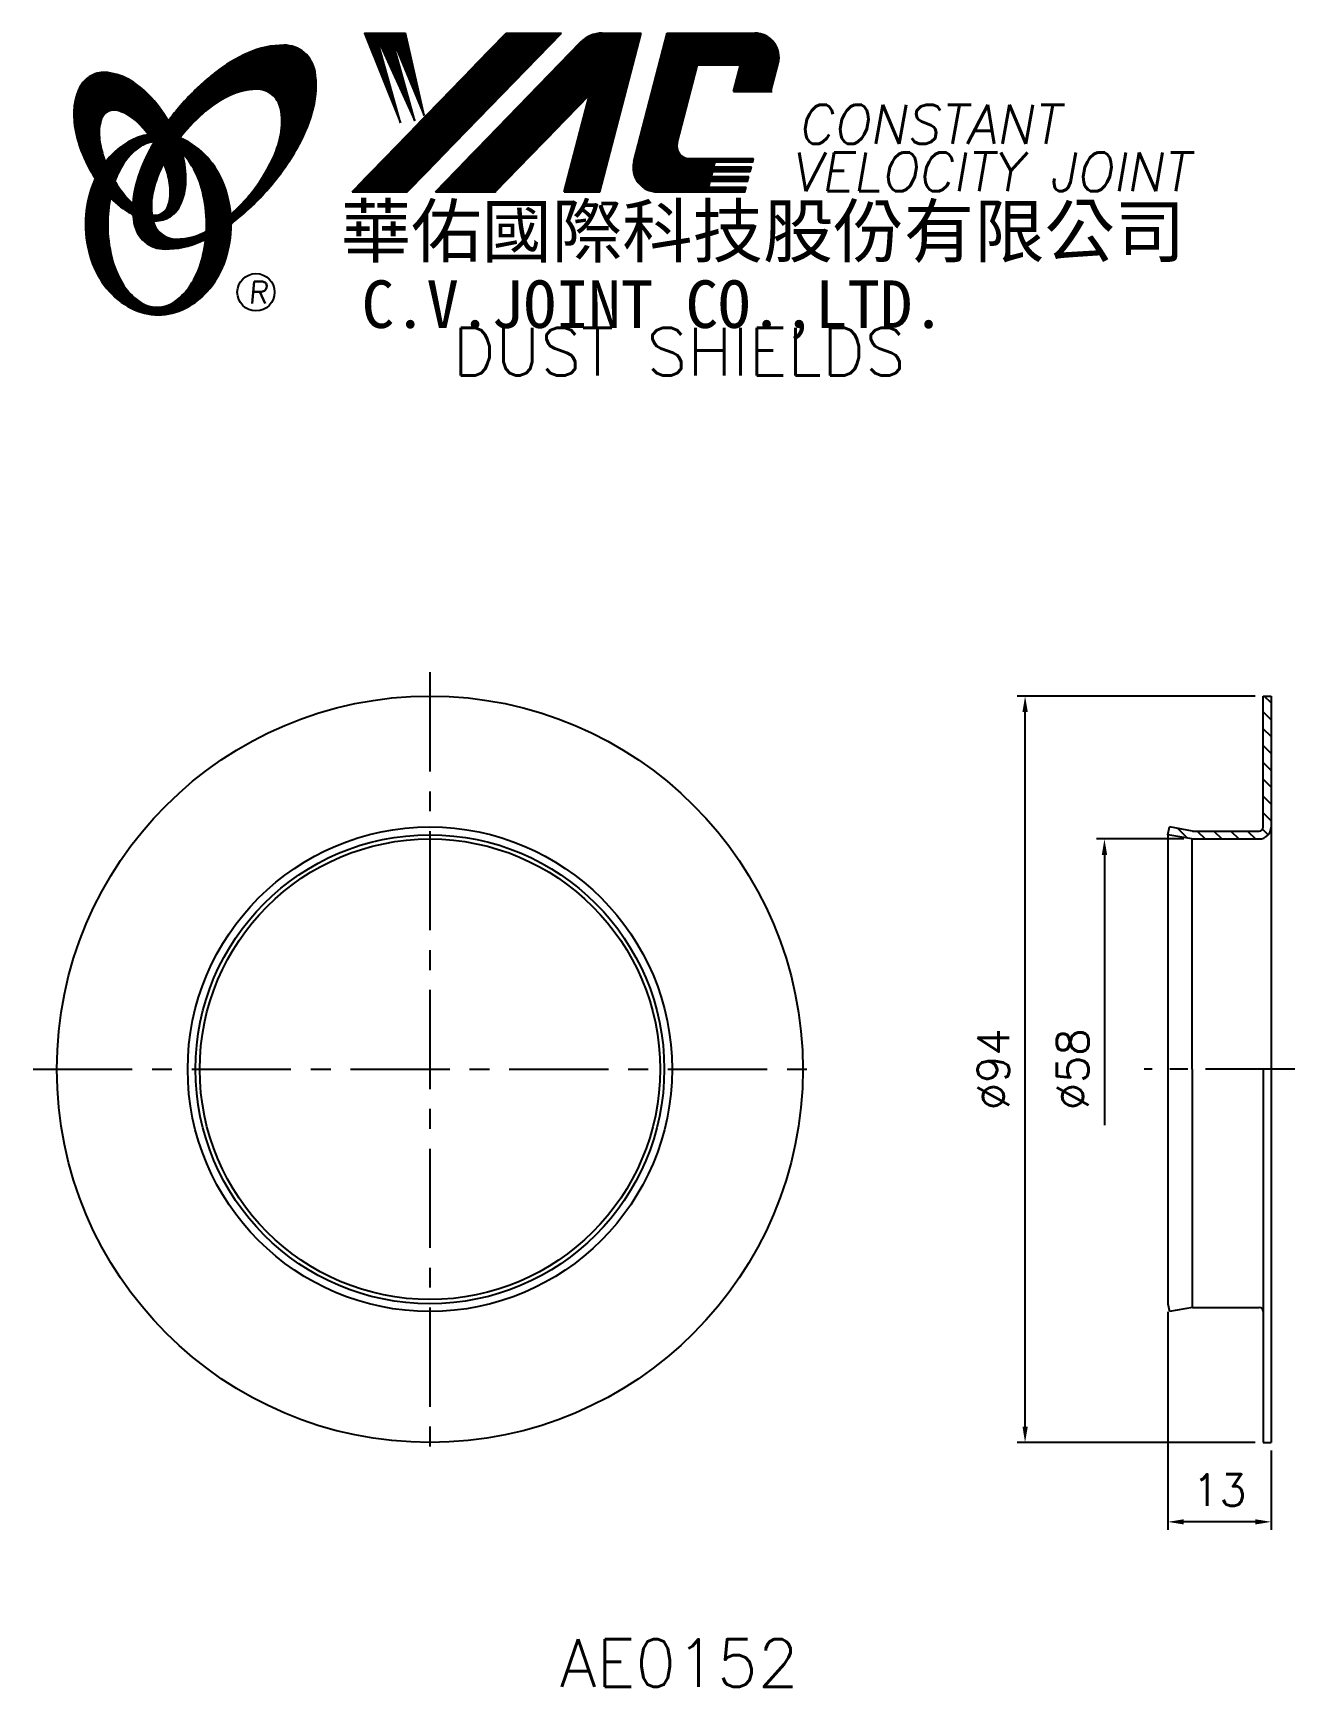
# Model space of a CAD drawing. Extents: x 94 to 253, y 2 to 210.
import ezdxf
from ezdxf.enums import TextEntityAlignment as Align

# ---------------------------------------------------------------- set-up
doc = ezdxf.new("R2010")
doc.units = 0
doc.header["$LTSCALE"] = 10
doc.header["$MEASUREMENT"] = 0
doc.linetypes.add('CENTER', pattern=[2, 1.25, -0.25, 0.25, -0.25])
doc.layers.get('0').update_dxf_attribs({"linetype": 'CONTINUOUS'})
doc.layers.get('DEFPOINTS').update_dxf_attribs({"linetype": 'CONTINUOUS'})
doc.layers.add('4', color=4, linetype='CONTINUOUS')
doc.styles.add('CHINA', font='KAIU.TTF')
doc.styles.add('ITALICC', font='simplex.shx')
doc.dimstyles.new('STANDARD$0', dxfattribs={"dimtxt": 4, "dimasz": 2, "dimexe": 1, "dimexo": 1, "dimgap": 2, "dimtad": 1, "dimdec": 4, "dimzin": 10, "dimtxsty": 'ITALICC', "dimcen": 2, "dimclrd": 5, "dimclre": 5, "dimclrt": 18, "dimaunit": 1, "dimazin": 3, "dimtp": 0.1, "dimtfac": 0.7, "dimtdec": 4, "dimtmove": 0, "dimatfit": 3, "dimtolj": 1, "dimtzin": 10})
pattern_1 = [(45, (168.601016, -33.542491), (-0.00727476112, 0.00727476112), [])]
pattern_2 = [(45, (0.01047, 2.761919), (-0.00883883476, 0.00883883476), [])]

# ---------------------------------------------------------------- blocks, each defined once
blk = doc.blocks.new('*D14')
at = {"color": 5, "linetype": 'BYBLOCK'}
for p, q in [((247.9, 126.7), (217.9, 126.7)), ((218.9, 34.7), (218.9, 124.7)), ((247.9, 32.7), (217.9, 32.7))]:
    blk.add_line(p, q, dxfattribs=at)
for points in [[(218.57, 124.7), (219.24, 124.7), (218.9, 126.7)], [(218.57, 34.7), (219.24, 34.7), (218.9, 32.7)]]:
    blk.add_solid(points, dxfattribs=at)
at = {"layer": 'DEFPOINTS', "color": 0, "linetype": 'BYBLOCK'}
for p in [(218.9, 126.7), (248.9, 126.7), (248.9, 32.7)]:
    blk.add_point(p, dxfattribs=at)
at = {"color": 18, "linetype": 'BYBLOCK', "insert": (214.9, 79.7), "char_height": 4, "attachment_point": 5, "rotation": 90, "style": 'ITALICC'}
blk.add_mtext('\\A1;∅94', dxfattribs=at)
blk = doc.blocks.new('*D15')
at = {"color": 5, "linetype": 'BYBLOCK'}
for p, q in [((238.9, 108.7), (227.9, 108.7)), ((228.9, 106.7), (228.9, 72.65))]:
    blk.add_line(p, q, dxfattribs=at)
blk.add_solid([(228.57, 106.7), (229.24, 106.7), (228.9, 108.7)], dxfattribs=at)
at = {"layer": 'DEFPOINTS', "color": 0, "linetype": 'BYBLOCK'}
for p in [(228.9, 108.7), (239.9, 108.7), (236.9, 50.7)]:
    blk.add_point(p, dxfattribs=at)
at = {"color": 18, "linetype": 'BYBLOCK', "insert": (224.9, 79.7), "char_height": 4, "attachment_point": 5, "rotation": 90, "style": 'ITALICC'}
blk.add_mtext('\\A1;∅58', dxfattribs=at)
blk = doc.blocks.new('*D16')
at = {"color": 5, "linetype": 'BYBLOCK'}
for p, q in [((236.9, 49.17), (236.9, 21.7)), ((249.9, 31.7), (249.9, 21.7)), ((247.9, 22.7), (238.9, 22.7))]:
    blk.add_line(p, q, dxfattribs=at)
for points in [[(238.9, 23.03), (238.9, 22.37), (236.9, 22.7)], [(247.9, 23.03), (247.9, 22.37), (249.9, 22.7)]]:
    blk.add_solid(points, dxfattribs=at)
at = {"layer": 'DEFPOINTS', "color": 0, "linetype": 'BYBLOCK'}
for p in [(236.9, 50.17), (249.9, 32.7), (236.9, 22.7)]:
    blk.add_point(p, dxfattribs=at)
at = {"color": 18, "linetype": 'BYBLOCK', "insert": (243.4, 26.7), "char_height": 4, "attachment_point": 5, "style": 'ITALICC'}
blk.add_mtext('\\A1;13', dxfattribs=at)

msp = doc.modelspace()

# ---------------------------------------------------------------- hatches: boundary and pattern name
at = {"layer": '4', "linetype": 'CONTINUOUS'}
h = msp.add_hatch(dxfattribs=at)
h.set_pattern_fill('ANSI31', color=5, scale=0.082305, style=0)
h.set_pattern_definition([(45, (0.01047, 2.761919), (-0.00727476112, 0.00727476112), [])])
h.paths.add_polyline_path([(122.04594, 203.13042, -0.172879177), (123.98742, 202.47186, -0.172879177), (125.07471, 200.73381, -0.104527385), (125.10249, 197.40561, -0.065680101), (123.93295, 194.00366, -0.051823203), (121.49254, 190.16127, -0.044272532), (118.81757, 187.33493, -0.020203161), (118.87115, 186.19702, 0.006517006), (119.2757, 186.50909, 0.049863361), (123.82913, 190.92215, 0.049863361), (127.41876, 196.14932, 0.063682799), (129.23981, 200.77667, 0.103597411), (129.42911, 205.36064, 0.177892575), (128.0805, 207.73091, 0.177892575), (125.51811, 208.66424, 0.103597411), (121.03031, 207.7112, 0.063682799), (116.77256, 205.14212, 0.049863361), (112.21914, 200.72906, 0.016070017), (110.94844, 199.12275, -0.007061632), (111.19572, 198.68572, -0.031648676), (112.14831, 196.64914, -0.008069351), (112.58022, 197.21345, -0.051823203), (115.75859, 200.47191, -0.065680101), (118.80052, 202.39226, -0.104527385)])
h.paths.add_polyline_path([(108.97027, 189.96911, -0.065680101), (110.1398, 193.37106, -0.006063428), (110.38374, 193.84608, 0.027613469), (109.65691, 195.43415, 0.017011252), (109.12349, 196.36912, 0.007829282), (108.6295, 195.50189, 0.063682799), (106.80846, 190.87455, 0.103597411), (106.61916, 186.29058, 0.177892575), (107.96777, 183.9203, 0.177892575), (110.53016, 182.98697, 0.103597411), (115.01796, 183.94002, 0.008811776), (115.64493, 184.23009, 0.013922709), (115.72225, 185.1999, -0.009086703), (115.27224, 184.98246, -0.104527385), (112.02682, 184.2443, -0.172879177), (110.08534, 184.90286, -0.172879177), (108.99805, 186.64091, -0.104527385)])
h = msp.add_hatch(dxfattribs=at)
h.set_pattern_fill('ANSI31', color=5, scale=0.1, style=0)
h.set_pattern_definition(pattern_2)
h.paths.add_polyline_path([(160.46918, 210.1929), (153.51187, 210.1929), (134.09526, 190.18914), (141.05257, 190.18914)])
h.paths.add_polyline_path([(164.01607, 202.42733), (160.83569, 190.18914), (165.31668, 190.18914), (170.51511, 210.1929), (165.61839, 210.1929, 0.202785967), (162.88431, 209.03648), (144.59018, 190.18914), (152.1371, 190.18914)])
h.paths.add_polyline_path([(177.64317, 206.19448), (183.03689, 206.19448), (182.16787, 202.85047), (186.88469, 202.85047), (187.80141, 206.37803, 0.490800957), (184.85121, 210.1929), (173.8169, 210.1929), (169.60984, 194.00401, 0.490800957), (172.56004, 190.18914), (183.59436, 190.18914), (183.7488, 190.78345), (179.03198, 190.78345), (179.22535, 191.52754), (183.94217, 191.52754), (184.10073, 192.13768), (179.38391, 192.13768), (179.54515, 192.75815), (184.26197, 192.75815), (184.41815, 193.35914), (179.70133, 193.35914), (179.85814, 193.96251), (184.57496, 193.96251), (184.69169, 194.41171), (176.55194, 194.41171, -0.490800957), (175.07684, 196.31914)])
h = msp.add_hatch(dxfattribs=at)
h.set_pattern_fill('ANSI31', color=1, scale=0.1, style=0)
h.set_pattern_definition(pattern_2)
h.paths.add_polyline_path([(140.82724, 210.1929), (135.64991, 210.1929), (140.22067, 198.88916), (137.15474, 209.84714), (141.98948, 199.12482), (139.04147, 209.84714), (143.16869, 199.83179)])
h = msp.add_hatch(dxfattribs=at)
h.set_pattern_fill('ANSI31', color=3, scale=0.082305, style=0)
h.set_pattern_definition(pattern_1)
h.paths.add_polyline_path([(106.24944, 204.18126, 0.106488277), (103.30756, 205.21983, 0.158297415), (101.21736, 204.82479, 0.158297415), (99.75803, 203.2771, 0.106488277), (99.04721, 200.23933, 0.071723199), (99.46526, 196.92638, 0.058080454), (101.01024, 193.11099, 0.058080454), (103.39129, 189.7532, 0.071723199), (105.95653, 187.61545, 0.020895977), (106.49672, 187.31346, -0.030777155), (106.48081, 188.68968, -0.042059526), (105.38445, 189.85244, -0.04691039), (103.76529, 192.33359, -0.04691039), (102.63701, 195.07307, -0.060581117), (102.23491, 197.33514, -0.10187153), (102.54653, 199.42334, -0.185892489), (103.32662, 200.31498, -0.185892489), (104.50326, 200.4531, -0.10187153), (106.40091, 199.52757, -0.060581117), (108.03774, 197.91529, -0.04691039), (109.65691, 195.43415, -0.04691039), (110.78519, 192.69466, -0.060581117), (111.18729, 190.43259, -0.10187153), (110.87567, 188.34439, -0.185892489), (110.09558, 187.45275, -0.185892489), (108.91894, 187.31463, -0.002013383), (108.87814, 187.32525, 0.021593804), (108.99805, 186.64091, 0.006477741), (109.01605, 186.56388, 0.14950097), (110.98861, 186.97192, 0.158297415), (112.44794, 188.51961, 0.106488277), (113.15875, 191.55737, 0.071723199), (112.74071, 194.87033, 0.058080454), (111.19572, 198.68572, 0.058080454), (108.81468, 202.04351, 0.071723199)])
h = msp.add_hatch(dxfattribs=at)
h.set_pattern_fill('ANSI31', color=1, scale=0.082305, style=0)
h.set_pattern_definition(pattern_1)
h.paths.add_polyline_path([(107.34306, 195.85781, -0.120168026), (109.03485, 196.5112, 0.016865385), (108.43509, 197.39394, 0.076648372), (106.27887, 196.67502, 0.104809576), (103.19441, 194.16192, 0.005838257), (103.02747, 193.94972, 0.028089978), (103.76529, 192.33359, 0.014237292), (104.20742, 191.54854, -0.045767751), (105.1326, 193.48538, -0.106890197)])
h.paths.add_polyline_path([(103.31169, 186.10319, -0.048711043), (103.6418, 189.48353, -0.007865741), (103.39129, 189.7532, -0.037695478), (101.75542, 191.87196, 0.03042545), (101.23009, 190.56798, 0.080710289), (100.50465, 186.10319, 0.080710289), (101.23009, 181.6384, 0.089265679), (103.19441, 178.04446, 0.104809576), (106.27887, 175.53136, 0.11926607), (109.68806, 174.70642, 0.11926607), (113.09725, 175.53136, 0.104809576), (116.18171, 178.04446, 0.089265679), (118.14603, 181.6384, 0.080710289), (118.87146, 186.10319, 0.080710289), (118.14603, 190.56798, 0.089265679), (116.18171, 194.16192, 0.104809576), (113.09725, 196.67502, 0.025513357), (112.40402, 196.98777, 0.004818181), (112.14831, 196.64914, -0.023722145), (112.68953, 195.05239, -0.065307489), (113.92471, 193.48538, -0.073950765), (115.23716, 190.28765, -0.060532391), (115.74561, 186.10319, -0.060532391), (115.23716, 181.91873, -0.073950765), (113.92471, 178.721, -0.106890197), (111.71425, 176.34857, -0.153118262), (109.52865, 175.6632, -0.153118262), (107.34306, 176.34857, -0.106890197), (105.1326, 178.721, -0.073950765), (103.82015, 181.91873, -0.060532391)])
h = msp.add_hatch(dxfattribs=at)
h.set_pattern_fill('ANSI31', color=5, scale=12, angle=90, style=0)
h.set_pattern_definition([(135, (1.8091, 6.9315), (-1.06066, -1.06066), [])])
h.paths.add_polyline_path([(248.90256, 110.19881, -0.414213562), (248.40256, 109.69881), (239.99005, 109.69881), (237.07621, 110.2126), (236.90256, 109.22779), (239.90256, 108.69881), (248.40256, 108.69881, 0.414213562), (249.90256, 110.19881), (249.90256, 126.69881), (248.90256, 126.69881)])

# ---------------------------------------------------------------- linework, layer by layer
at = {"layer": '4', "color": 5, "linetype": 'CONTINUOUS'}
for p, q in [((134.09526, 190.18914), (153.51187, 210.1929)), ((141.05257, 190.18914), (160.46918, 210.1929)), ((144.59018, 190.18914), (162.88431, 209.03648)), ((153.51187, 210.1929), (160.46918, 210.1929)), ((165.31668, 190.18914), (170.51511, 210.1929)), ((165.61839, 210.1929), (170.51511, 210.1929)), ((169.60984, 194.00401), (173.8169, 210.1929)), ((173.8169, 210.1929), (184.85121, 210.1929)), ((186.88469, 202.85047), (187.80141, 206.37803)), ((175.07684, 196.31914), (177.64317, 206.19448)), ((177.64317, 206.19448), (183.03689, 206.19448)), ((182.16787, 202.85047), (183.03689, 206.19448)), ((152.1371, 190.18914), (164.01607, 202.42733)), ((160.83569, 190.18914), (164.01607, 202.42733)), ((182.16787, 202.85047), (187.03513, 202.85047)), ((176.55194, 194.41171), (184.69169, 194.41171)), ((179.70133, 193.35914), (179.85814, 193.96251)), ((179.85814, 193.96251), (184.57496, 193.96251)), ((184.57496, 193.96251), (184.69169, 194.41171)), ((179.38391, 192.13768), (179.54515, 192.75815)), ((179.38391, 192.13768), (184.10073, 192.13768)), ((179.54515, 192.75815), (184.26197, 192.75815)), ((179.70133, 193.35914), (184.41815, 193.35914)), ((183.94217, 191.52754), (184.10073, 192.13768)), ((184.26197, 192.75815), (184.41815, 193.35914)), ((134.09526, 190.18914), (141.05257, 190.18914)), ((144.59018, 190.18914), (152.1371, 190.18914)), ((160.83569, 190.18914), (165.31668, 190.18914)), ((172.56004, 190.18914), (183.59436, 190.18914)), ((179.03198, 190.78345), (179.22535, 191.52754)), ((179.03198, 190.78345), (183.7488, 190.78345)), ((179.22535, 191.52754), (183.94217, 191.52754)), ((183.59436, 190.18914), (183.7488, 190.78345))]:
    msp.add_line(p, q, dxfattribs=at)
at = {"layer": '4', "color": 1, "linetype": 'CONTINUOUS'}
for p, q in [((135.64991, 210.1929), (140.22067, 198.88916)), ((135.64991, 210.1929), (140.82724, 210.1929)), ((140.22067, 198.88916), (137.15474, 209.84714)), ((137.15474, 209.84714), (141.98948, 199.12482)), ((141.98948, 199.12482), (139.04147, 209.84714)), ((139.04147, 209.84714), (143.16869, 199.83179)), ((143.16869, 199.83179), (140.82724, 210.1929))]:
    msp.add_line(p, q, dxfattribs=at)
at = {"layer": '4', "color": 5, "linetype": 'CENTER'}
for p, q in [((143.9026, 129.69881), (143.9026, 29.69881)), ((93.9026, 79.69881), (193.9026, 79.69881))]:
    msp.add_line(p, q, dxfattribs=at)
at = {"layer": '4', "color": 7, "linetype": 'CONTINUOUS'}
for p, q in [((248.90256, 110.19881), (248.90256, 126.69881)), ((248.90256, 126.69881), (249.90256, 126.69881)), ((249.90256, 126.69881), (249.90256, 32.69881)), ((236.90256, 109.22779), (237.07621, 110.2126)), ((236.90256, 109.22779), (236.90256, 50.16983)), ((239.90256, 108.69881), (236.90256, 109.22779)), ((239.99005, 109.69881), (237.07621, 110.2126)), ((239.90256, 108.69881), (239.90256, 79.69881)), ((239.90256, 108.69881), (248.40256, 108.69881)), ((239.99005, 109.69881), (248.40256, 109.69881)), ((239.99005, 49.69881), (239.99005, 79.69881)), ((248.90256, 79.69881), (248.90256, 32.69881)), ((236.90256, 50.16983), (237.07621, 49.18502)), ((239.99005, 49.69881), (237.07621, 49.18502)), ((239.99005, 49.69881), (248.40256, 49.69881)), ((248.90256, 32.69881), (249.90256, 32.69881))]:
    msp.add_line(p, q, dxfattribs=at)
at = {"layer": '4', "color": 5, "linetype": 'CENTER', "ltscale": 0.9}
msp.add_line((252.90256, 79.69881), (233.90256, 79.69881), dxfattribs=at)
at = {"layer": '4', "color": 5, "linetype": 'CONTINUOUS'}
for points in [[(118.87115, 186.19702, 0.006517006), (119.2757, 186.50909, 0.049863361), (123.82913, 190.92215, 0.049863361), (127.41876, 196.14932, 0.063682799), (129.23981, 200.77667, 0.103597411), (129.42911, 205.36064, 0.177892575), (128.0805, 207.73091, 0.177892575), (125.51811, 208.66424, 0.103597411), (121.03031, 207.7112, 0.063682799), (116.77256, 205.14212, 0.049863361), (112.21914, 200.72906, 0.016070017), (110.94844, 199.12275)], [(118.81757, 187.33493, 0.044272532), (121.49254, 190.16127, 0.051823203), (123.93295, 194.00366, 0.065680101), (125.10249, 197.40561, 0.104527385), (125.07471, 200.73381, 0.172879177), (123.98742, 202.47186, 0.172879177), (122.04594, 203.13042, 0.104527385), (118.80052, 202.39226, 0.065680101), (115.75859, 200.47191, 0.051823203), (112.58022, 197.21345, 0.008069351), (112.14831, 196.64914)], [(109.12349, 196.36912, 0.007829282), (108.6295, 195.50189, 0.063682799), (106.80846, 190.87455, 0.103597411), (106.61916, 186.29058, 0.177892575), (107.96777, 183.9203, 0.177892575), (110.53016, 182.98697, 0.103597411), (115.01796, 183.94002, 0.008811776), (115.64493, 184.23009, 0.008811776)], [(110.38374, 193.84608, 0.006063428), (110.1398, 193.37106, 0.065680101), (108.97027, 189.96911, 0.104527385), (108.99805, 186.64091, 0.172879177), (110.08534, 184.90286, 0.172879177), (112.02682, 184.2443, 0.104527385), (115.27224, 184.98246, 0.009086703), (115.72225, 185.1999, 0.009086703)]]:
    msp.add_lwpolyline(points, format="xyb", dxfattribs=at)
at = {"layer": '4', "color": 3, "linetype": 'CONTINUOUS'}
for points in [[(109.01605, 186.56388, 0.14950097), (110.98861, 186.97192, 0.158297415), (112.44794, 188.51961, 0.106488277), (113.15875, 191.55737, 0.071723199), (112.74071, 194.87033, 0.058080454), (111.19572, 198.68572, 0.058080454), (108.81468, 202.04351, 0.071723199), (106.24944, 204.18126, 0.106488277), (103.30756, 205.21983, 0.158297415), (101.21736, 204.82479, 0.158297415), (99.75803, 203.2771, 0.106488277), (99.04721, 200.23933, 0.071723199), (99.46526, 196.92638, 0.058080454), (101.01024, 193.11099, 0.058080454), (103.39129, 189.7532, 0.071723199), (105.95653, 187.61545, 0.020895977), (106.49672, 187.31346, 0.020895977)], [(108.87814, 187.32525, 0.002013383), (108.91894, 187.31463, 0.185892489), (110.09558, 187.45275, 0.185892489), (110.87567, 188.34439, 0.10187153), (111.18729, 190.43259, 0.060581117), (110.78519, 192.69466, 0.04691039), (109.65691, 195.43415, 0.04691039), (108.03774, 197.91529, 0.060581117), (106.40091, 199.52757, 0.10187153), (104.50326, 200.4531, 0.185892489), (103.32662, 200.31498, 0.185892489), (102.54653, 199.42334, 0.10187153), (102.23491, 197.33514, 0.060581117), (102.63701, 195.07307, 0.04691039), (103.76529, 192.33359, 0.04691039), (105.38445, 189.85244, 0.042059526), (106.48081, 188.68968, 0.042059526)]]:
    msp.add_lwpolyline(points, format="xyb", dxfattribs=at)
at = {"layer": '4', "color": 1, "linetype": 'CONTINUOUS'}
for points in [[(101.75542, 191.87196, 0.03042545), (101.23009, 190.56798, 0.080710289), (100.50465, 186.10319, 0.080710289), (101.23009, 181.6384, 0.089265679), (103.19441, 178.04446, 0.104809576), (106.27887, 175.53136, 0.11926607), (109.68806, 174.70642, 0.11926607), (113.09725, 175.53136, 0.104809576), (116.18171, 178.04446, 0.089265679), (118.14603, 181.6384, 0.080710289), (118.87146, 186.10319, 0.080710289), (118.14603, 190.56798, 0.089265679), (116.18171, 194.16192, 0.104809576), (113.09725, 196.67502, 0.025513357), (112.40402, 196.98777, 0.025513357)], [(108.43509, 197.39394, 0.076648372), (106.27887, 196.67502, 0.104809576), (103.19441, 194.16192, 0.005838257), (103.02747, 193.94972, 0.005838257)], [(109.03485, 196.5112, 0.120168026), (107.34306, 195.85781, 0.106890197), (105.1326, 193.48538, 0.045767751), (104.20742, 191.54854, 0.045767751)], [(103.6418, 189.48353, 0.048711043), (103.31169, 186.10319, 0.060532391), (103.82015, 181.91873, 0.073950765), (105.1326, 178.721, 0.106890197), (107.34306, 176.34857, 0.153118262), (109.52865, 175.6632, 0.153118262), (111.71425, 176.34857, 0.106890197), (113.92471, 178.721, 0.073950765), (115.23716, 181.91873, 0.060532391), (115.74561, 186.10319, 0.060532391), (115.23716, 190.28765, 0.073950765), (113.92471, 193.48538, 0.065307489), (112.68953, 195.05239)]]:
    msp.add_lwpolyline(points, format="xyb", dxfattribs=at)
at = {"layer": '4', "color": 5, "linetype": 'CONTINUOUS'}
msp.add_circle((121.9923, 177.55747), 2.35282, dxfattribs=at)
at = {"layer": '4', "color": 7, "linetype": 'CONTINUOUS'}
for radius in [47, 30.51379, 29.52898, 29]:
    msp.add_circle((143.9026, 79.69881), radius, dxfattribs=at)
at = {"layer": '4', "color": 5, "linetype": 'CONTINUOUS'}
for centre, radius, start, end in [((165.61839, 206.38266), 3.81024, 90, 135.8533387), ((184.85121, 207.14471), 3.04819, 345.4326059, 90), ((176.55194, 195.9358), 1.5241, 165.4326059, 270), ((172.56004, 193.23733), 3.04819, 165.4326059, 270)]:
    msp.add_arc(centre, radius, start, end, dxfattribs=at)
at = {"layer": '4', "color": 7, "linetype": 'CONTINUOUS'}
for centre, radius, start, end in [((248.40256, 110.19881), 1.5, 270, 360), ((248.40256, 110.19881), 0.5, 270, 0), ((248.40256, 49.19881), 0.5, 0, 90)]:
    msp.add_arc(centre, radius, start, end, dxfattribs=at)

# ---------------------------------------------------------------- texts
at = {"layer": '4', "color": 5, "linetype": 'CONTINUOUS', "style": 'ITALICC'}
for s, height, oblique, p in [('CONSTANT', 4.9, 10, (190.24407, 196.25961)), ('VELOCITY JOINT', 4.9, 10, (189.36585, 190.26423)), ('R', 2.75625, 5, (121.03361, 176.14787))]:
    msp.add_text(s, height=height, dxfattribs=dict(at, oblique=oblique)).set_placement(p)
at = {"layer": '4', "color": 7, "linetype": 'CONTINUOUS', "style": 'CHINA'}
for s, height, p in [('華佑國際科技股份有限公司', 6.5, (132.6819, 181.99929)), ('C.V.JOINT CO.,LTD.', 6, (135.31054, 173.05308))]:
    msp.add_text(s, height=height, dxfattribs=at).set_placement(p)
at = {"layer": '4', "color": 18, "linetype": 'CONTINUOUS', "style": 'ITALICC'}
for s, p in [('DUST SHIELDS', (175.31326, 167.06026)), ('AE0152', (175.31326, 1.91286))]:
    msp.add_text(s, height=6, dxfattribs=at).set_placement(p, align=Align.CENTER)

# ---------------------------------------------------------------- dimensions: what is measured, and where the dimension line sits
at = {"layer": '4', "color": 7, "linetype": 'CONTINUOUS'}
dim = msp.add_linear_dim(base=(218.90255, 126.69881), p1=(248.90256, 32.69881), p2=(248.90256, 126.69881), angle=90, text='%%C94', dimstyle='STANDARD$0', dxfattribs=at)
dim.commit()
dim.dimension.update_dxf_attribs({"geometry": '*D14', "text_midpoint": (214.90255, 79.69881)})
dim = msp.add_linear_dim(base=(228.90257, 108.69881), p1=(236.90256, 50.69881), p2=(239.90256, 108.69881), angle=90, text='%%C58', dimstyle='STANDARD$0', override={"dimcen": -2, "dimse1": 1, "dimsd1": 1}, dxfattribs=at)
dim.commit()
dim.dimension.update_dxf_attribs({"geometry": '*D15', "text_midpoint": (224.90257, 79.69881)})
dim = msp.add_linear_dim(base=(236.90256, 22.69877), p1=(249.90256, 32.69881), p2=(236.90256, 50.16983), text='13', dimstyle='STANDARD$0', dxfattribs=at)
dim.commit()
dim.dimension.update_dxf_attribs({"geometry": '*D16', "text_midpoint": (243.40256, 26.69877)})

doc.saveas('drawing.dxf')
